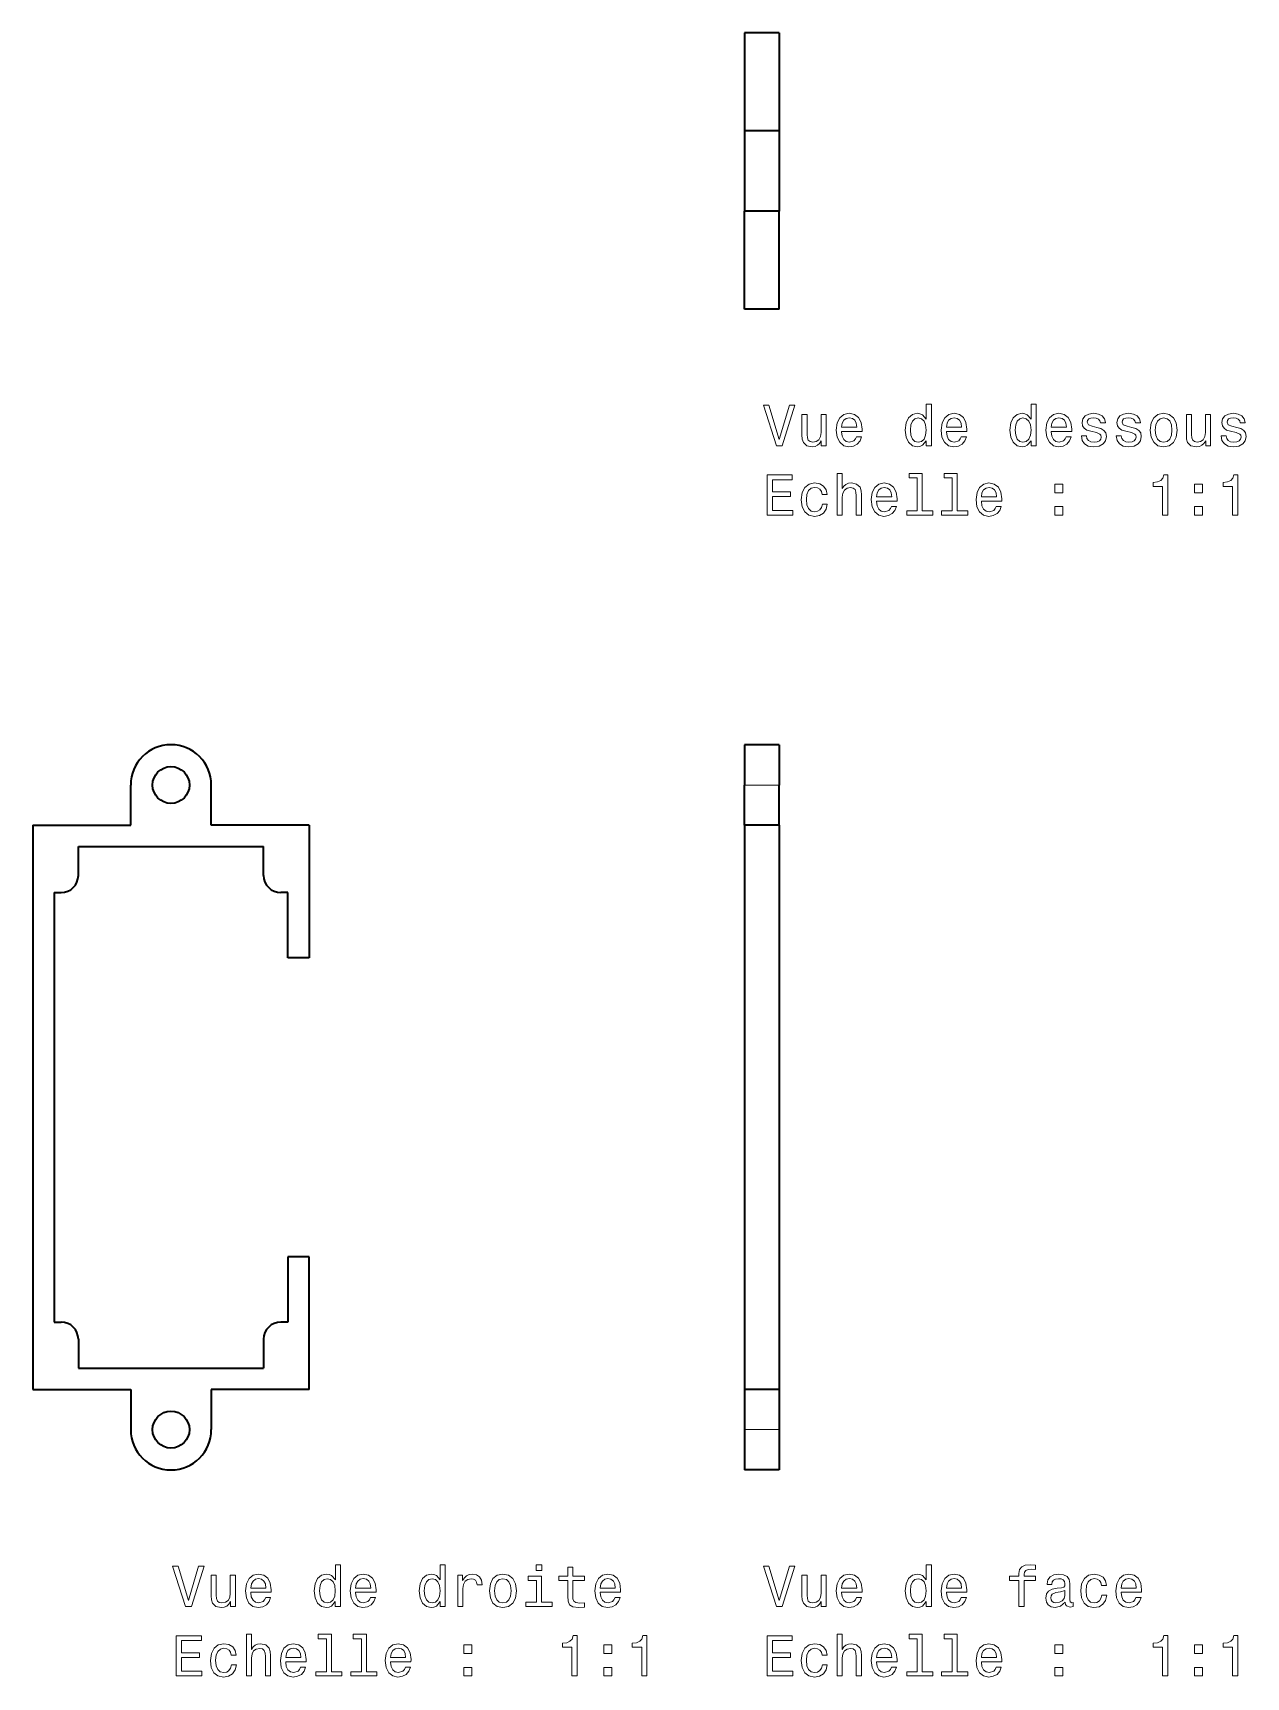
# Model space of a CAD drawing. Extents: x 531 to 637, y 371 to 514.
import ezdxf

# ---------------------------------------------------------------- set-up
doc = ezdxf.new("R2010")
doc.units = 0

msp = doc.modelspace()

# ---------------------------------------------------------------- linework, layer by layer
at = {"color": 7, "lineweight": 35, "ltscale": 0.075}
for p, q in [((596, 513.84), (593, 513.84)), ((596, 505.34), (593, 505.34)), ((596, 498.34), (593, 498.34)), ((596, 489.84), (593, 489.84)), ((596, 452), (593, 452)), ((596, 445), (593, 445)), ((596, 396), (593, 396)), ((596, 389), (593, 389))]:
    msp.add_line(p, q, dxfattribs=at)
at = {"color": 7, "lineweight": 35, "ltscale": 0.212499}
for p, q in [((593, 513.84), (593, 505.34)), ((596, 513.84), (596, 505.34))]:
    msp.add_line(p, q, dxfattribs=at)
at = {"color": 7, "lineweight": 35, "ltscale": 0.175}
for p, q in [((593, 505.34), (593, 498.34)), ((596, 505.34), (596, 498.34))]:
    msp.add_line(p, q, dxfattribs=at)
at = {"color": 7, "lineweight": 35, "ltscale": 0.2125}
for p, q in [((593, 489.84), (593, 498.34)), ((596, 489.84), (596, 498.34)), ((531.16, 445), (539.66, 445)), ((555.16, 445), (546.66, 445)), ((531.16, 396), (539.66, 396)), ((555.16, 396), (546.66, 396))]:
    msp.add_line(p, q, dxfattribs=at)
at = {"color": 7, "lineweight": 35, "ltscale": 0.0875}
for p, q in [((593, 452), (593, 448.5)), ((596, 452), (596, 448.5)), ((539.66, 445), (539.66, 448.5)), ((546.66, 445), (546.66, 448.5)), ((593, 445), (593, 448.5)), ((596, 445), (596, 448.5)), ((539.66, 396), (539.66, 392.5)), ((546.66, 396), (546.66, 392.5)), ((593, 396), (593, 392.5)), ((596, 396), (596, 392.5)), ((593, 392.5), (593, 389)), ((596, 392.5), (596, 389))]:
    msp.add_line(p, q, dxfattribs=at)
at = {"color": 7, "lineweight": 13, "ltscale": 0.075}
for p, q in [((596, 448.5), (593, 448.5)), ((596, 392.5), (593, 392.5))]:
    msp.add_line(p, q, dxfattribs=at)
at = {"color": 7, "lineweight": 35}
for p, q in [((531.16, 445), (531.16, 396)), ((593, 445), (593, 396)), ((596, 445), (596, 396)), ((533.01, 439.15), (533.01, 401.85))]:
    msp.add_line(p, q, dxfattribs=at)
at = {"color": 7, "lineweight": 35, "ltscale": 0.2875}
for p, q in [((555.16, 445), (555.16, 433.5)), ((555.16, 396), (555.16, 407.5))]:
    msp.add_line(p, q, dxfattribs=at)
at = {"color": 7, "lineweight": 35, "ltscale": 0.402499}
for p, q in [((535.11, 443.15), (551.21, 443.15)), ((535.11, 397.85), (551.21, 397.85))]:
    msp.add_line(p, q, dxfattribs=at)
at = {"color": 7, "lineweight": 35, "ltscale": 0.0625}
for p, q in [((535.11, 440.65), (535.11, 443.15)), ((551.21, 440.65), (551.21, 443.15)), ((535.11, 400.35), (535.11, 397.85)), ((551.21, 400.35), (551.21, 397.85))]:
    msp.add_line(p, q, dxfattribs=at)
at = {"color": 7, "lineweight": 35, "ltscale": 0.014999}
for p, q in [((533.01, 439.15), (533.61, 439.15)), ((553.31, 439.15), (552.71, 439.15)), ((533.01, 401.85), (533.61, 401.85)), ((553.31, 401.85), (552.71, 401.85))]:
    msp.add_line(p, q, dxfattribs=at)
at = {"color": 7, "lineweight": 35, "ltscale": 0.14125}
for p, q in [((553.31, 433.5), (553.31, 439.15)), ((553.31, 407.5), (553.31, 401.85))]:
    msp.add_line(p, q, dxfattribs=at)
at = {"color": 7, "lineweight": 35, "ltscale": 0.046251}
for p, q in [((555.16, 433.5), (553.31, 433.5)), ((555.16, 407.5), (553.31, 407.5))]:
    msp.add_line(p, q, dxfattribs=at)
at = {"color": 7, "lineweight": 13}
for points in [[(596.9, 481.49), (596.02, 478.51), (595.12, 481.49), (594.64, 481.49), (595.77, 477.98), (596.27, 477.98), (597.37, 481.49)], [(608.78, 478.4), (608.78, 477.98), (609.23, 477.98), (609.23, 481.6), (608.79, 481.6), (608.79, 480.28), (608.45, 480.66), (608.24, 480.75), (608.01, 480.79), (607.58, 480.69), (607.24, 480.4), (607.03, 479.95), (606.95, 479.34), (607.03, 478.73), (607.24, 478.27), (607.58, 477.98), (608.01, 477.89), (608.24, 477.92), (608.45, 478.01)], [(617.89, 478.4), (617.89, 477.98), (618.33, 477.98), (618.33, 481.6), (617.9, 481.6), (617.9, 480.28), (617.56, 480.66), (617.35, 480.75), (617.11, 480.79), (616.69, 480.69), (616.35, 480.4), (616.14, 479.95), (616.06, 479.34), (616.14, 478.73), (616.35, 478.27), (616.69, 477.98), (617.11, 477.89), (617.35, 477.92), (617.56, 478.01)], [(600.1, 480.69), (599.65, 480.69), (599.65, 479.13), (599.6, 478.77), (599.46, 478.5), (599.23, 478.34), (598.93, 478.29), (598.7, 478.33), (598.54, 478.45), (598.46, 478.66), (598.44, 478.95), (598.44, 480.69), (597.99, 480.69), (597.99, 478.91), (598.01, 478.55), (598.11, 478.26), (598.4, 477.98), (598.87, 477.89), (599.12, 477.92), (599.34, 478.01), (599.52, 478.17), (599.67, 478.4), (599.67, 477.98), (600.1, 477.98)], [(601.43, 479.21), (603.21, 479.21), (603.21, 479.42), (603.13, 480), (602.91, 480.43), (602.56, 480.69), (602.09, 480.79), (601.63, 480.69), (601.28, 480.4), (601.05, 479.95), (600.97, 479.34), (601.05, 478.72), (601.27, 478.27), (601.62, 477.98), (602.07, 477.89), (602.47, 477.95), (602.79, 478.12), (603.03, 478.4), (603.16, 478.76), (602.73, 478.76), (602.63, 478.56), (602.5, 478.41), (602.13, 478.29), (601.84, 478.34), (601.63, 478.52), (601.48, 478.81), (601.43, 479.19)], [(601.43, 479.58), (601.49, 479.93), (601.63, 480.19), (601.83, 480.34), (602.11, 480.4), (602.37, 480.34), (602.58, 480.19), (602.71, 479.93), (602.75, 479.58)], [(608.08, 480.39), (608.37, 480.32), (608.6, 480.12), (608.73, 479.79), (608.78, 479.34), (608.73, 478.88), (608.6, 478.55), (608.37, 478.35), (608.08, 478.29), (607.8, 478.35), (607.59, 478.55), (607.45, 478.89), (607.41, 479.34), (607.45, 479.79), (607.59, 480.12), (607.8, 480.32)], [(610.54, 479.21), (612.32, 479.21), (612.32, 479.42), (612.24, 480), (612.02, 480.43), (611.67, 480.69), (611.2, 480.79), (610.74, 480.69), (610.39, 480.4), (610.16, 479.95), (610.08, 479.34), (610.15, 478.72), (610.38, 478.27), (610.73, 477.98), (611.18, 477.89), (611.58, 477.95), (611.9, 478.12), (612.14, 478.4), (612.27, 478.76), (611.83, 478.76), (611.74, 478.56), (611.61, 478.41), (611.24, 478.29), (610.95, 478.34), (610.73, 478.52), (610.59, 478.81), (610.54, 479.19)], [(610.54, 479.58), (610.6, 479.93), (610.73, 480.19), (610.94, 480.34), (611.21, 480.4), (611.48, 480.34), (611.69, 480.19), (611.81, 479.93), (611.86, 479.58)], [(617.19, 480.39), (617.48, 480.32), (617.7, 480.12), (617.84, 479.79), (617.89, 479.34), (617.84, 478.88), (617.7, 478.55), (617.48, 478.35), (617.19, 478.29), (616.91, 478.35), (616.7, 478.55), (616.56, 478.89), (616.51, 479.34), (616.56, 479.79), (616.7, 480.12), (616.91, 480.32)], [(619.65, 479.21), (621.43, 479.21), (621.43, 479.42), (621.35, 480), (621.13, 480.43), (620.78, 480.69), (620.31, 480.79), (619.85, 480.69), (619.49, 480.4), (619.27, 479.95), (619.19, 479.34), (619.26, 478.72), (619.49, 478.27), (619.84, 477.98), (620.29, 477.89), (620.68, 477.95), (621.01, 478.12), (621.24, 478.4), (621.38, 478.76), (620.94, 478.76), (620.85, 478.56), (620.72, 478.41), (620.35, 478.29), (620.06, 478.34), (619.84, 478.52), (619.7, 478.81), (619.65, 479.19)], [(619.65, 479.58), (619.71, 479.93), (619.84, 480.19), (620.05, 480.34), (620.32, 480.4), (620.59, 480.34), (620.8, 480.19), (620.92, 479.93), (620.97, 479.58)], [(623.62, 479.56), (623.2, 479.66), (622.88, 479.78), (622.77, 480.02), (622.8, 480.18), (622.91, 480.3), (623.08, 480.38), (623.33, 480.41), (623.56, 480.38), (623.75, 480.29), (623.87, 480.15), (623.92, 479.97), (624.36, 479.97), (624.36, 479.98), (624.28, 480.31), (624.07, 480.57), (623.75, 480.73), (623.33, 480.79), (622.9, 480.73), (622.59, 480.56), (622.39, 480.31), (622.33, 480), (622.37, 479.7), (622.52, 479.49), (622.75, 479.33), (623.09, 479.23), (623.58, 479.11), (623.88, 478.98), (623.96, 478.88), (623.99, 478.73), (623.95, 478.54), (623.83, 478.4), (623.63, 478.31), (623.37, 478.28), (623.09, 478.31), (622.89, 478.42), (622.75, 478.59), (622.7, 478.83), (622.27, 478.83), (622.34, 478.42), (622.55, 478.13), (622.87, 477.95), (623.33, 477.89), (623.8, 477.95), (624.15, 478.13), (624.36, 478.41), (624.44, 478.78), (624.38, 479.1), (624.22, 479.31), (623.97, 479.46)], [(626.66, 479.56), (626.23, 479.66), (625.91, 479.78), (625.81, 480.02), (625.84, 480.18), (625.94, 480.3), (626.12, 480.38), (626.36, 480.41), (626.6, 480.38), (626.79, 480.29), (626.91, 480.15), (626.96, 479.97), (627.39, 479.97), (627.39, 479.98), (627.32, 480.31), (627.11, 480.57), (626.79, 480.73), (626.36, 480.79), (625.93, 480.73), (625.62, 480.56), (625.43, 480.31), (625.36, 480), (625.41, 479.7), (625.55, 479.49), (625.78, 479.33), (626.12, 479.23), (626.62, 479.11), (626.92, 478.98), (627, 478.88), (627.03, 478.73), (626.98, 478.54), (626.86, 478.4), (626.67, 478.31), (626.4, 478.28), (626.13, 478.31), (625.92, 478.42), (625.79, 478.59), (625.73, 478.83), (625.3, 478.83), (625.37, 478.42), (625.58, 478.13), (625.91, 477.95), (626.36, 477.89), (626.84, 477.95), (627.19, 478.13), (627.4, 478.41), (627.47, 478.78), (627.42, 479.1), (627.26, 479.31), (627, 479.46)], [(628.24, 479.33), (628.32, 478.72), (628.55, 478.27), (628.92, 477.98), (629.41, 477.89), (629.9, 477.98), (630.27, 478.26), (630.5, 478.71), (630.59, 479.33), (630.5, 479.95), (630.27, 480.41), (629.9, 480.69), (629.41, 480.79), (628.92, 480.69), (628.55, 480.4), (628.32, 479.95)], [(628.69, 479.34), (628.74, 479.79), (628.88, 480.12), (629.11, 480.32), (629.41, 480.39), (629.72, 480.32), (629.94, 480.13), (630.09, 479.79), (630.14, 479.34), (630.09, 478.88), (629.94, 478.55), (629.72, 478.35), (629.41, 478.28), (629.11, 478.35), (628.88, 478.55), (628.74, 478.88)], [(633.49, 480.69), (633.05, 480.69), (633.05, 479.13), (633, 478.77), (632.85, 478.5), (632.63, 478.34), (632.33, 478.29), (632.09, 478.33), (631.94, 478.45), (631.86, 478.66), (631.84, 478.95), (631.84, 480.69), (631.39, 480.69), (631.39, 478.91), (631.41, 478.55), (631.5, 478.26), (631.79, 477.98), (632.26, 477.89), (632.52, 477.92), (632.73, 478.01), (632.92, 478.17), (633.07, 478.4), (633.07, 477.98), (633.49, 477.98)], [(635.77, 479.56), (635.34, 479.66), (635.02, 479.78), (634.92, 480.02), (634.95, 480.18), (635.05, 480.3), (635.22, 480.38), (635.47, 480.41), (635.71, 480.38), (635.89, 480.29), (636.02, 480.15), (636.07, 479.97), (636.5, 479.97), (636.5, 479.98), (636.42, 480.31), (636.22, 480.57), (635.89, 480.73), (635.47, 480.79), (635.04, 480.73), (634.73, 480.56), (634.53, 480.31), (634.47, 480), (634.52, 479.7), (634.66, 479.49), (634.89, 479.33), (635.23, 479.23), (635.72, 479.11), (636.03, 478.98), (636.11, 478.88), (636.14, 478.73), (636.09, 478.54), (635.97, 478.4), (635.77, 478.31), (635.51, 478.28), (635.23, 478.31), (635.03, 478.42), (634.9, 478.59), (634.84, 478.83), (634.41, 478.83), (634.48, 478.42), (634.69, 478.13), (635.02, 477.95), (635.47, 477.89), (635.95, 477.95), (636.29, 478.13), (636.51, 478.41), (636.58, 478.78), (636.53, 479.1), (636.37, 479.31), (636.11, 479.46)], [(594.96, 471.94), (597.18, 471.94), (597.18, 472.36), (595.42, 472.36), (595.42, 473.55), (596.99, 473.55), (596.99, 473.96), (595.42, 473.96), (595.42, 475.01), (597.14, 475.01), (597.14, 475.44), (594.96, 475.44)], [(599.73, 473.75), (600.17, 473.75), (600.08, 474.15), (599.87, 474.47), (599.53, 474.66), (599.09, 474.74), (598.61, 474.64), (598.24, 474.36), (598.01, 473.9), (597.92, 473.28), (598, 472.67), (598.23, 472.22), (598.59, 471.94), (599.07, 471.84), (599.51, 471.92), (599.85, 472.13), (600.08, 472.46), (600.18, 472.9), (599.76, 472.9), (599.68, 472.62), (599.54, 472.41), (599.34, 472.28), (599.09, 472.24), (598.78, 472.3), (598.56, 472.51), (598.42, 472.83), (598.38, 473.3), (598.42, 473.75), (598.56, 474.08), (598.79, 474.28), (599.09, 474.35), (599.35, 474.31), (599.55, 474.19), (599.68, 474)], [(601.05, 471.94), (601.49, 471.94), (601.49, 473.5), (601.54, 473.86), (601.68, 474.12), (601.91, 474.28), (602.21, 474.34), (602.45, 474.29), (602.6, 474.16), (602.68, 473.93), (602.71, 473.63), (602.71, 471.94), (603.15, 471.94), (603.15, 473.72), (603.13, 474.07), (603.04, 474.37), (602.74, 474.64), (602.28, 474.74), (602.02, 474.71), (601.81, 474.61), (601.63, 474.46), (601.49, 474.25), (601.49, 475.56), (601.05, 475.56)], [(604.47, 473.16), (606.25, 473.16), (606.25, 473.37), (606.17, 473.95), (605.95, 474.38), (605.6, 474.64), (605.13, 474.74), (604.67, 474.64), (604.31, 474.36), (604.09, 473.9), (604.01, 473.29), (604.08, 472.67), (604.31, 472.22), (604.66, 471.94), (605.11, 471.84), (605.5, 471.91), (605.83, 472.08), (606.06, 472.35), (606.2, 472.71), (605.76, 472.71), (605.67, 472.51), (605.54, 472.36), (605.17, 472.24), (604.88, 472.29), (604.66, 472.47), (604.52, 472.76), (604.47, 473.15)], [(604.47, 473.54), (604.53, 473.88), (604.66, 474.14), (604.87, 474.3), (605.14, 474.35), (605.41, 474.3), (605.62, 474.14), (605.74, 473.88), (605.79, 473.54)], [(608, 475.18), (608, 472.31), (607.09, 472.31), (607.09, 471.94), (609.35, 471.94), (609.35, 472.31), (608.44, 472.31), (608.44, 475.56), (607.3, 475.56), (607.3, 475.18)], [(611.04, 475.18), (611.04, 472.31), (610.12, 472.31), (610.12, 471.94), (612.39, 471.94), (612.39, 472.31), (611.48, 472.31), (611.48, 475.56), (610.34, 475.56), (610.34, 475.18)], [(613.58, 473.16), (615.35, 473.16), (615.36, 473.37), (615.28, 473.95), (615.06, 474.38), (614.7, 474.64), (614.23, 474.74), (613.78, 474.64), (613.42, 474.36), (613.2, 473.9), (613.11, 473.29), (613.19, 472.67), (613.42, 472.22), (613.77, 471.94), (614.22, 471.84), (614.61, 471.91), (614.94, 472.08), (615.17, 472.35), (615.31, 472.71), (614.87, 472.71), (614.78, 472.51), (614.65, 472.36), (614.27, 472.24), (613.99, 472.29), (613.77, 472.47), (613.63, 472.76), (613.58, 473.15)], [(613.58, 473.54), (613.63, 473.88), (613.77, 474.14), (613.98, 474.3), (614.25, 474.35), (614.52, 474.3), (614.72, 474.14), (614.85, 473.88), (614.89, 473.54)], [(619.96, 473.89), (620.65, 473.89), (620.65, 474.64), (619.96, 474.64)], [(629.32, 471.94), (629.78, 471.94), (629.78, 475.46), (629.44, 475.46), (629.35, 475.15), (629.17, 474.95), (628.89, 474.83), (628.51, 474.79), (628.51, 474.43), (629.32, 474.43)], [(632.1, 473.89), (632.8, 473.89), (632.8, 474.64), (632.1, 474.64)], [(635.4, 471.94), (635.85, 471.94), (635.85, 475.46), (635.51, 475.46), (635.42, 475.15), (635.24, 474.95), (634.96, 474.83), (634.58, 474.79), (634.58, 474.43), (635.4, 474.43)], [(619.96, 471.94), (620.65, 471.94), (620.65, 472.69), (619.96, 472.69)], [(632.1, 471.94), (632.8, 471.94), (632.8, 472.69), (632.1, 472.69)], [(545.56, 380.65), (544.68, 377.67), (543.78, 380.65), (543.3, 380.65), (544.43, 377.14), (544.93, 377.14), (546.03, 380.65)], [(557.44, 377.56), (557.44, 377.14), (557.89, 377.14), (557.89, 380.76), (557.45, 380.76), (557.45, 379.44), (557.11, 379.82), (556.9, 379.91), (556.67, 379.95), (556.24, 379.85), (555.9, 379.56), (555.69, 379.11), (555.61, 378.5), (555.69, 377.89), (555.9, 377.43), (556.24, 377.14), (556.67, 377.05), (556.9, 377.08), (557.11, 377.17)], [(566.55, 377.56), (566.55, 377.14), (566.99, 377.14), (566.99, 380.76), (566.56, 380.76), (566.56, 379.44), (566.22, 379.82), (566.01, 379.91), (565.77, 379.95), (565.35, 379.85), (565.01, 379.56), (564.8, 379.11), (564.72, 378.5), (564.8, 377.89), (565.01, 377.43), (565.35, 377.14), (565.77, 377.05), (566.01, 377.08), (566.22, 377.17)], [(575.37, 380.76), (574.9, 380.76), (574.9, 380.26), (575.37, 380.26)], [(577.63, 379.38), (577.63, 378.03), (577.66, 377.59), (577.8, 377.28), (578.08, 377.11), (578.56, 377.05), (579.08, 377.07), (579.08, 377.46), (578.7, 377.43), (578.35, 377.47), (578.17, 377.59), (578.08, 377.8), (578.07, 378.1), (578.07, 379.38), (579.08, 379.38), (579.08, 379.76), (578.07, 379.76), (578.07, 380.55), (577.63, 380.55), (577.63, 379.76), (576.86, 379.76), (576.86, 379.38)], [(596.9, 380.65), (596.02, 377.67), (595.12, 380.65), (594.64, 380.65), (595.77, 377.14), (596.27, 377.14), (597.37, 380.65)], [(608.78, 377.56), (608.78, 377.14), (609.23, 377.14), (609.23, 380.76), (608.79, 380.76), (608.79, 379.44), (608.45, 379.82), (608.24, 379.91), (608.01, 379.95), (607.58, 379.85), (607.24, 379.56), (607.03, 379.11), (606.95, 378.5), (607.03, 377.89), (607.24, 377.43), (607.58, 377.14), (608.01, 377.05), (608.24, 377.08), (608.45, 377.17)], [(616.84, 379.38), (616.84, 377.14), (617.29, 377.14), (617.29, 379.38), (618.29, 379.38), (618.29, 379.76), (617.29, 379.76), (617.29, 379.93), (617.32, 380.13), (617.44, 380.27), (617.63, 380.35), (617.92, 380.38), (618.29, 380.36), (618.29, 380.74), (617.81, 380.76), (617.38, 380.72), (617.08, 380.58), (616.9, 380.35), (616.84, 380.01), (616.84, 379.76), (616.03, 379.76), (616.03, 379.38)], [(548.76, 379.85), (548.31, 379.85), (548.31, 378.29), (548.26, 377.93), (548.12, 377.66), (547.89, 377.5), (547.59, 377.45), (547.36, 377.49), (547.2, 377.61), (547.12, 377.82), (547.1, 378.11), (547.1, 379.85), (546.65, 379.85), (546.65, 378.07), (546.67, 377.71), (546.77, 377.42), (547.06, 377.14), (547.53, 377.05), (547.78, 377.08), (548, 377.17), (548.18, 377.33), (548.33, 377.56), (548.33, 377.14), (548.76, 377.14)], [(550.09, 378.37), (551.87, 378.37), (551.87, 378.58), (551.79, 379.16), (551.57, 379.59), (551.22, 379.85), (550.75, 379.95), (550.29, 379.85), (549.94, 379.56), (549.71, 379.11), (549.63, 378.5), (549.71, 377.88), (549.93, 377.43), (550.28, 377.14), (550.73, 377.05), (551.13, 377.11), (551.45, 377.28), (551.69, 377.56), (551.82, 377.92), (551.39, 377.92), (551.29, 377.72), (551.16, 377.57), (550.79, 377.45), (550.5, 377.5), (550.29, 377.68), (550.14, 377.97), (550.09, 378.35)], [(550.09, 378.74), (550.15, 379.09), (550.29, 379.35), (550.49, 379.5), (550.77, 379.56), (551.03, 379.5), (551.24, 379.35), (551.37, 379.09), (551.41, 378.74)], [(556.74, 379.55), (557.03, 379.48), (557.26, 379.28), (557.39, 378.95), (557.44, 378.5), (557.39, 378.04), (557.26, 377.71), (557.03, 377.51), (556.74, 377.45), (556.46, 377.51), (556.25, 377.71), (556.11, 378.05), (556.07, 378.5), (556.11, 378.95), (556.25, 379.28), (556.46, 379.48)], [(559.2, 378.37), (560.98, 378.37), (560.98, 378.58), (560.9, 379.16), (560.68, 379.59), (560.33, 379.85), (559.86, 379.95), (559.4, 379.85), (559.05, 379.56), (558.82, 379.11), (558.74, 378.5), (558.81, 377.88), (559.04, 377.43), (559.39, 377.14), (559.84, 377.05), (560.24, 377.11), (560.56, 377.28), (560.8, 377.56), (560.93, 377.92), (560.49, 377.92), (560.4, 377.72), (560.27, 377.57), (559.9, 377.45), (559.61, 377.5), (559.39, 377.68), (559.25, 377.97), (559.2, 378.35)], [(559.2, 378.74), (559.26, 379.09), (559.39, 379.35), (559.6, 379.5), (559.87, 379.56), (560.14, 379.5), (560.35, 379.35), (560.47, 379.09), (560.52, 378.74)], [(565.85, 379.55), (566.14, 379.48), (566.36, 379.28), (566.49, 378.95), (566.55, 378.5), (566.49, 378.04), (566.36, 377.71), (566.14, 377.51), (565.85, 377.45), (565.57, 377.51), (565.36, 377.71), (565.22, 378.05), (565.17, 378.5), (565.22, 378.95), (565.36, 379.28), (565.57, 379.48)], [(568.09, 377.14), (568.53, 377.14), (568.53, 378.69), (568.58, 379.06), (568.71, 379.33), (568.94, 379.49), (569.23, 379.55), (569.46, 379.51), (569.62, 379.41), (569.72, 379.24), (569.76, 379.01), (570.21, 379.01), (570.15, 379.42), (569.98, 379.71), (569.7, 379.89), (569.32, 379.95), (569.07, 379.91), (568.85, 379.81), (568.65, 379.63), (568.49, 379.4), (568.49, 379.85), (568.09, 379.85)], [(570.83, 378.49), (570.91, 377.88), (571.14, 377.43), (571.51, 377.14), (572, 377.05), (572.49, 377.14), (572.86, 377.42), (573.09, 377.87), (573.18, 378.49), (573.09, 379.11), (572.86, 379.57), (572.49, 379.85), (572, 379.95), (571.51, 379.85), (571.14, 379.56), (570.91, 379.11)], [(571.28, 378.5), (571.33, 378.95), (571.47, 379.28), (571.69, 379.48), (572, 379.55), (572.3, 379.48), (572.53, 379.29), (572.67, 378.95), (572.72, 378.5), (572.67, 378.04), (572.53, 377.71), (572.3, 377.51), (572, 377.44), (571.69, 377.51), (571.47, 377.71), (571.33, 378.04)], [(575.35, 377.52), (575.35, 379.76), (574.21, 379.76), (574.21, 379.38), (574.91, 379.38), (574.91, 377.52), (574, 377.52), (574, 377.14), (576.27, 377.14), (576.27, 377.52)], [(580.45, 378.37), (582.23, 378.37), (582.23, 378.58), (582.15, 379.16), (581.93, 379.59), (581.58, 379.85), (581.11, 379.95), (580.65, 379.85), (580.3, 379.56), (580.07, 379.11), (579.99, 378.5), (580.07, 377.88), (580.29, 377.43), (580.64, 377.14), (581.1, 377.05), (581.49, 377.11), (581.81, 377.28), (582.05, 377.56), (582.18, 377.92), (581.75, 377.92), (581.65, 377.72), (581.52, 377.57), (581.15, 377.45), (580.86, 377.5), (580.65, 377.68), (580.51, 377.97), (580.45, 378.35)], [(580.45, 378.74), (580.51, 379.09), (580.65, 379.35), (580.85, 379.5), (581.13, 379.56), (581.39, 379.5), (581.6, 379.35), (581.73, 379.09), (581.77, 378.74)], [(600.1, 379.85), (599.65, 379.85), (599.65, 378.29), (599.6, 377.93), (599.46, 377.66), (599.23, 377.5), (598.93, 377.45), (598.7, 377.49), (598.54, 377.61), (598.46, 377.82), (598.44, 378.11), (598.44, 379.85), (597.99, 379.85), (597.99, 378.07), (598.01, 377.71), (598.11, 377.42), (598.4, 377.14), (598.87, 377.05), (599.12, 377.08), (599.34, 377.17), (599.52, 377.33), (599.67, 377.56), (599.67, 377.14), (600.1, 377.14)], [(601.43, 378.37), (603.21, 378.37), (603.21, 378.58), (603.13, 379.16), (602.91, 379.59), (602.56, 379.85), (602.09, 379.95), (601.63, 379.85), (601.28, 379.56), (601.05, 379.11), (600.97, 378.5), (601.05, 377.88), (601.27, 377.43), (601.62, 377.14), (602.07, 377.05), (602.47, 377.11), (602.79, 377.28), (603.03, 377.56), (603.16, 377.92), (602.73, 377.92), (602.63, 377.72), (602.5, 377.57), (602.13, 377.45), (601.84, 377.5), (601.63, 377.68), (601.48, 377.97), (601.43, 378.35)], [(601.43, 378.74), (601.49, 379.09), (601.63, 379.35), (601.83, 379.5), (602.11, 379.56), (602.37, 379.5), (602.58, 379.35), (602.71, 379.09), (602.75, 378.74)], [(608.08, 379.55), (608.37, 379.48), (608.6, 379.28), (608.73, 378.95), (608.78, 378.5), (608.73, 378.04), (608.6, 377.71), (608.37, 377.51), (608.08, 377.45), (607.8, 377.51), (607.59, 377.71), (607.45, 378.05), (607.41, 378.5), (607.45, 378.95), (607.59, 379.28), (607.8, 379.48)], [(610.54, 378.37), (612.32, 378.37), (612.32, 378.58), (612.24, 379.16), (612.02, 379.59), (611.67, 379.85), (611.2, 379.95), (610.74, 379.85), (610.39, 379.56), (610.16, 379.11), (610.08, 378.5), (610.15, 377.88), (610.38, 377.43), (610.73, 377.14), (611.18, 377.05), (611.58, 377.11), (611.9, 377.28), (612.14, 377.56), (612.27, 377.92), (611.83, 377.92), (611.74, 377.72), (611.61, 377.57), (611.24, 377.45), (610.95, 377.5), (610.73, 377.68), (610.59, 377.97), (610.54, 378.35)], [(610.54, 378.74), (610.6, 379.09), (610.73, 379.35), (610.94, 379.5), (611.21, 379.56), (611.48, 379.5), (611.69, 379.35), (611.81, 379.09), (611.86, 378.74)], [(620.87, 377.5), (620.87, 377.48), (620.9, 377.31), (620.97, 377.19), (621.29, 377.09), (621.54, 377.13), (621.54, 377.48), (621.43, 377.46), (621.29, 377.53), (621.26, 377.73), (621.26, 379.13), (621.2, 379.49), (621.03, 379.74), (620.72, 379.89), (620.29, 379.95), (619.86, 379.89), (619.55, 379.72), (619.35, 379.45), (619.29, 379.1), (619.29, 379.06), (619.69, 379.06), (619.72, 379.28), (619.83, 379.43), (620.01, 379.52), (620.27, 379.55), (620.52, 379.53), (620.69, 379.45), (620.8, 379.32), (620.84, 379.14), (620.82, 378.93), (620.73, 378.82), (620.53, 378.77), (620.15, 378.73), (619.72, 378.64), (619.41, 378.48), (619.23, 378.23), (619.18, 377.85), (619.23, 377.52), (619.38, 377.27), (619.64, 377.12), (619.98, 377.06), (620.45, 377.17)], [(624.02, 378.95), (624.46, 378.95), (624.37, 379.36), (624.15, 379.68), (623.82, 379.87), (623.38, 379.95), (622.89, 379.85), (622.53, 379.56), (622.29, 379.11), (622.21, 378.49), (622.29, 377.88), (622.52, 377.43), (622.87, 377.14), (623.36, 377.05), (623.8, 377.12), (624.13, 377.34), (624.37, 377.67), (624.47, 378.11), (624.04, 378.11), (623.97, 377.83), (623.83, 377.62), (623.62, 377.49), (623.38, 377.45), (623.07, 377.51), (622.85, 377.71), (622.71, 378.04), (622.67, 378.51), (622.71, 378.96), (622.85, 379.29), (623.08, 379.49), (623.38, 379.56), (623.64, 379.51), (623.84, 379.4), (623.97, 379.21)], [(625.72, 378.37), (627.5, 378.37), (627.5, 378.58), (627.42, 379.16), (627.2, 379.59), (626.85, 379.85), (626.38, 379.95), (625.92, 379.85), (625.57, 379.56), (625.34, 379.11), (625.26, 378.5), (625.33, 377.88), (625.56, 377.43), (625.91, 377.14), (626.36, 377.05), (626.76, 377.11), (627.08, 377.28), (627.32, 377.56), (627.45, 377.92), (627.01, 377.92), (626.92, 377.72), (626.79, 377.57), (626.42, 377.45), (626.13, 377.5), (625.91, 377.68), (625.77, 377.97), (625.72, 378.35)], [(625.72, 378.74), (625.78, 379.09), (625.91, 379.35), (626.12, 379.5), (626.39, 379.56), (626.66, 379.5), (626.87, 379.35), (626.99, 379.09), (627.04, 378.74)], [(620.82, 378.09), (620.76, 377.83), (620.6, 377.63), (620.36, 377.5), (620.06, 377.45), (619.87, 377.48), (619.73, 377.56), (619.65, 377.7), (619.62, 377.89), (619.64, 378.07), (619.72, 378.2), (620.04, 378.34), (620.45, 378.4), (620.82, 378.52)], [(543.62, 371.1), (545.84, 371.1), (545.84, 371.52), (544.08, 371.52), (544.08, 372.71), (545.65, 372.71), (545.65, 373.12), (544.08, 373.12), (544.08, 374.17), (545.8, 374.17), (545.8, 374.6), (543.62, 374.6)], [(549.71, 371.1), (550.15, 371.1), (550.15, 372.66), (550.2, 373.02), (550.34, 373.28), (550.57, 373.44), (550.87, 373.5), (551.11, 373.45), (551.26, 373.32), (551.34, 373.09), (551.37, 372.79), (551.37, 371.1), (551.81, 371.1), (551.81, 372.88), (551.79, 373.23), (551.7, 373.53), (551.4, 373.8), (550.94, 373.9), (550.68, 373.87), (550.47, 373.77), (550.29, 373.62), (550.15, 373.41), (550.15, 374.72), (549.71, 374.72)], [(556.66, 374.34), (556.66, 371.47), (555.75, 371.47), (555.75, 371.1), (558.01, 371.1), (558.01, 371.47), (557.1, 371.47), (557.1, 374.72), (555.96, 374.72), (555.96, 374.34)], [(559.7, 374.34), (559.7, 371.47), (558.78, 371.47), (558.78, 371.1), (561.05, 371.1), (561.05, 371.47), (560.14, 371.47), (560.14, 374.72), (559, 374.72), (559, 374.34)], [(577.98, 371.1), (578.44, 371.1), (578.44, 374.62), (578.1, 374.62), (578.01, 374.31), (577.83, 374.11), (577.55, 373.99), (577.17, 373.95), (577.17, 373.59), (577.98, 373.59)], [(584.06, 371.1), (584.51, 371.1), (584.51, 374.62), (584.17, 374.62), (584.08, 374.31), (583.9, 374.11), (583.62, 373.99), (583.24, 373.95), (583.24, 373.59), (584.06, 373.59)], [(594.96, 371.1), (597.18, 371.1), (597.18, 371.52), (595.42, 371.52), (595.42, 372.71), (596.99, 372.71), (596.99, 373.12), (595.42, 373.12), (595.42, 374.17), (597.14, 374.17), (597.14, 374.6), (594.96, 374.6)], [(601.05, 371.1), (601.49, 371.1), (601.49, 372.66), (601.54, 373.02), (601.68, 373.28), (601.91, 373.44), (602.21, 373.5), (602.45, 373.45), (602.6, 373.32), (602.68, 373.09), (602.71, 372.79), (602.71, 371.1), (603.15, 371.1), (603.15, 372.88), (603.13, 373.23), (603.04, 373.53), (602.74, 373.8), (602.28, 373.9), (602.02, 373.87), (601.81, 373.77), (601.63, 373.62), (601.49, 373.41), (601.49, 374.72), (601.05, 374.72)], [(608, 374.34), (608, 371.47), (607.09, 371.47), (607.09, 371.1), (609.35, 371.1), (609.35, 371.47), (608.44, 371.47), (608.44, 374.72), (607.3, 374.72), (607.3, 374.34)], [(611.04, 374.34), (611.04, 371.47), (610.12, 371.47), (610.12, 371.1), (612.39, 371.1), (612.39, 371.47), (611.48, 371.47), (611.48, 374.72), (610.34, 374.72), (610.34, 374.34)], [(629.32, 371.1), (629.78, 371.1), (629.78, 374.62), (629.44, 374.62), (629.35, 374.31), (629.17, 374.11), (628.89, 373.99), (628.51, 373.95), (628.51, 373.59), (629.32, 373.59)], [(635.4, 371.1), (635.85, 371.1), (635.85, 374.62), (635.51, 374.62), (635.42, 374.31), (635.24, 374.11), (634.96, 373.99), (634.58, 373.95), (634.58, 373.59), (635.4, 373.59)], [(548.39, 372.91), (548.83, 372.91), (548.74, 373.31), (548.53, 373.63), (548.19, 373.82), (547.75, 373.9), (547.27, 373.8), (546.9, 373.52), (546.67, 373.06), (546.58, 372.44), (546.66, 371.83), (546.89, 371.38), (547.24, 371.1), (547.73, 371), (548.17, 371.08), (548.51, 371.29), (548.74, 371.62), (548.84, 372.06), (548.42, 372.06), (548.34, 371.78), (548.2, 371.57), (548, 371.44), (547.75, 371.4), (547.44, 371.46), (547.22, 371.67), (547.08, 371.99), (547.04, 372.46), (547.08, 372.91), (547.22, 373.24), (547.45, 373.44), (547.75, 373.51), (548.01, 373.47), (548.21, 373.35), (548.34, 373.16)], [(553.13, 372.32), (554.91, 372.32), (554.91, 372.53), (554.83, 373.11), (554.61, 373.54), (554.26, 373.8), (553.79, 373.9), (553.33, 373.8), (552.97, 373.52), (552.75, 373.06), (552.67, 372.45), (552.74, 371.83), (552.97, 371.38), (553.32, 371.1), (553.77, 371), (554.16, 371.07), (554.49, 371.24), (554.72, 371.51), (554.86, 371.87), (554.42, 371.87), (554.33, 371.67), (554.2, 371.52), (553.83, 371.4), (553.54, 371.45), (553.32, 371.63), (553.18, 371.92), (553.13, 372.31)], [(553.13, 372.7), (553.19, 373.04), (553.32, 373.3), (553.53, 373.46), (553.8, 373.51), (554.07, 373.46), (554.28, 373.3), (554.4, 373.04), (554.45, 372.7)], [(562.24, 372.32), (564.01, 372.32), (564.02, 372.53), (563.94, 373.11), (563.72, 373.54), (563.36, 373.8), (562.89, 373.9), (562.44, 373.8), (562.08, 373.52), (561.86, 373.06), (561.77, 372.45), (561.85, 371.83), (562.08, 371.38), (562.43, 371.1), (562.88, 371), (563.27, 371.07), (563.6, 371.24), (563.83, 371.51), (563.97, 371.87), (563.53, 371.87), (563.44, 371.67), (563.31, 371.52), (562.93, 371.4), (562.65, 371.45), (562.43, 371.63), (562.29, 371.92), (562.24, 372.31)], [(562.24, 372.7), (562.29, 373.04), (562.43, 373.3), (562.64, 373.46), (562.91, 373.51), (563.18, 373.46), (563.38, 373.3), (563.51, 373.04), (563.55, 372.7)], [(568.62, 373.05), (569.31, 373.05), (569.31, 373.8), (568.62, 373.8)], [(580.76, 373.05), (581.46, 373.05), (581.46, 373.8), (580.76, 373.8)], [(599.73, 372.91), (600.17, 372.91), (600.08, 373.31), (599.87, 373.63), (599.53, 373.82), (599.09, 373.9), (598.61, 373.8), (598.24, 373.52), (598.01, 373.06), (597.92, 372.44), (598, 371.83), (598.23, 371.38), (598.59, 371.1), (599.07, 371), (599.51, 371.08), (599.85, 371.29), (600.08, 371.62), (600.18, 372.06), (599.76, 372.06), (599.68, 371.78), (599.54, 371.57), (599.34, 371.44), (599.09, 371.4), (598.78, 371.46), (598.56, 371.67), (598.42, 371.99), (598.38, 372.46), (598.42, 372.91), (598.56, 373.24), (598.79, 373.44), (599.09, 373.51), (599.35, 373.47), (599.55, 373.35), (599.68, 373.16)], [(604.47, 372.32), (606.25, 372.32), (606.25, 372.53), (606.17, 373.11), (605.95, 373.54), (605.6, 373.8), (605.13, 373.9), (604.67, 373.8), (604.31, 373.52), (604.09, 373.06), (604.01, 372.45), (604.08, 371.83), (604.31, 371.38), (604.66, 371.1), (605.11, 371), (605.5, 371.07), (605.83, 371.24), (606.06, 371.51), (606.2, 371.87), (605.76, 371.87), (605.67, 371.67), (605.54, 371.52), (605.17, 371.4), (604.88, 371.45), (604.66, 371.63), (604.52, 371.92), (604.47, 372.31)], [(604.47, 372.7), (604.53, 373.04), (604.66, 373.3), (604.87, 373.46), (605.14, 373.51), (605.41, 373.46), (605.62, 373.3), (605.74, 373.04), (605.79, 372.7)], [(613.58, 372.32), (615.35, 372.32), (615.36, 372.53), (615.28, 373.11), (615.06, 373.54), (614.7, 373.8), (614.23, 373.9), (613.78, 373.8), (613.42, 373.52), (613.2, 373.06), (613.11, 372.45), (613.19, 371.83), (613.42, 371.38), (613.77, 371.1), (614.22, 371), (614.61, 371.07), (614.94, 371.24), (615.17, 371.51), (615.31, 371.87), (614.87, 371.87), (614.78, 371.67), (614.65, 371.52), (614.27, 371.4), (613.99, 371.45), (613.77, 371.63), (613.63, 371.92), (613.58, 372.31)], [(613.58, 372.7), (613.63, 373.04), (613.77, 373.3), (613.98, 373.46), (614.25, 373.51), (614.52, 373.46), (614.72, 373.3), (614.85, 373.04), (614.89, 372.7)], [(619.96, 373.05), (620.65, 373.05), (620.65, 373.8), (619.96, 373.8)], [(632.1, 373.05), (632.8, 373.05), (632.8, 373.8), (632.1, 373.8)], [(568.62, 371.1), (569.31, 371.1), (569.31, 371.85), (568.62, 371.85)], [(580.76, 371.1), (581.46, 371.1), (581.46, 371.85), (580.76, 371.85)], [(619.96, 371.1), (620.65, 371.1), (620.65, 371.85), (619.96, 371.85)], [(632.1, 371.1), (632.8, 371.1), (632.8, 371.85), (632.1, 371.85)]]:
    msp.add_lwpolyline(points, close=True, dxfattribs=at)
at = {"color": 7, "lineweight": 35}
for centre in [(543.16, 448.5), (543.16, 392.5)]:
    msp.add_circle(centre, 1.6, dxfattribs=at)
for centre, radius, start, end in [((543.16, 448.5), 3.5, 0, 180), ((533.61, 440.65), 1.5, 270, 360), ((552.71, 440.65), 1.5, 180, 270), ((533.61, 400.35), 1.5, 0, 90), ((552.71, 400.35), 1.5, 90, 180), ((543.16, 392.5), 3.5, 180, 360)]:
    msp.add_arc(centre, radius, start, end, dxfattribs=at)

doc.saveas('drawing.dxf')
